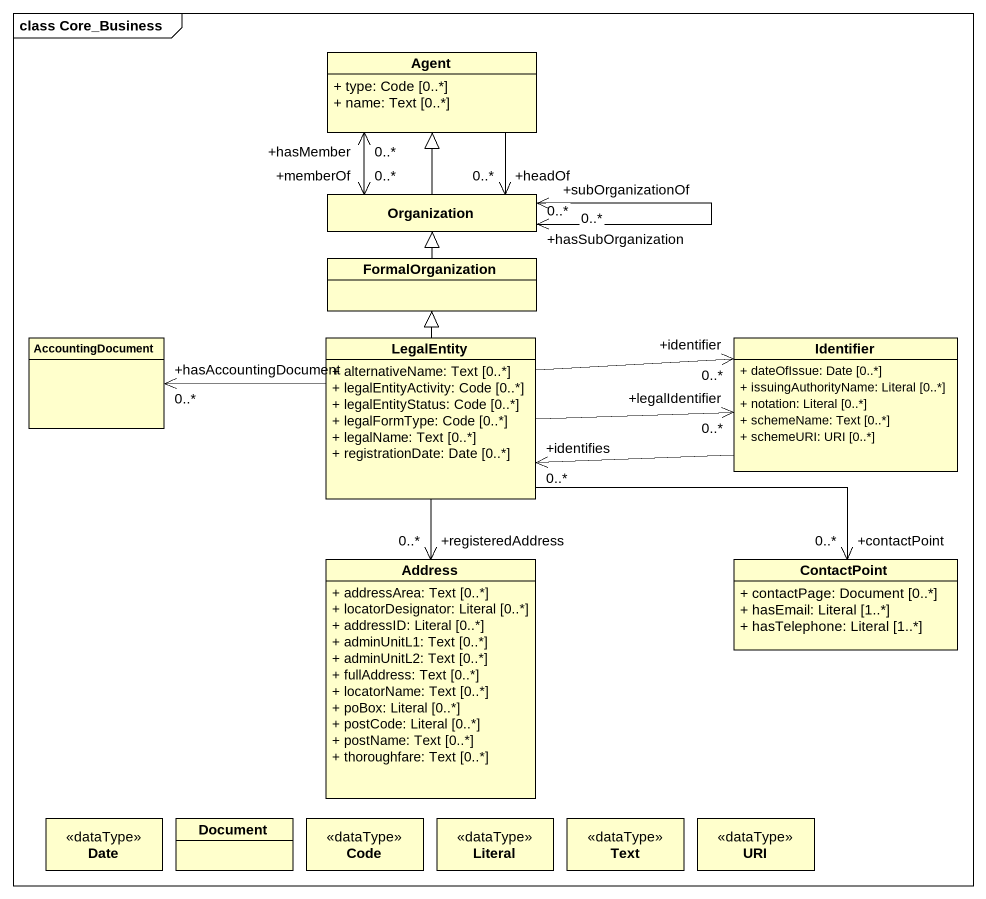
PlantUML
@startuml
mainframe class Core_Business
hide circle
hide empty members
skinparam classAttributeIconSize 0
class "Agent" as Agent_ {
  + type: Code [0..*]
  + name: Text [0..*]
}
class Organization
class FormalOrganization
class AccountingDocument
class LegalEntity {
  + alternativeName: Text [0..*]
  + legalEntityActivity: Code [0..*]
  + legalEntityStatus: Code [0..*]
  + legalFormType: Code [0..*]
  + legalName: Text [0..*]
  + registrationDate: Date [0..*]
}
class Identifier {
  + dateOfIssue: Date [0..*]
  + issuingAuthorityName: Literal [0..*]
  + notation: Literal [0..*]
  + schemeName: Text [0..*]
  + schemeURI: URI [0..*]
}
class Address {
  + addressArea: Text [0..*]
  + locatorDesignator: Literal [0..*]
  + addressID: Literal [0..*]
  + adminUnitL1: Text [0..*]
  + adminUnitL2: Text [0..*]
  + fullAddress: Text [0..*]
  + locatorName: Text [0..*]
  + poBox: Literal [0..*]
  + postCode: Literal [0..*]
  + postName: Text [0..*]
  + thoroughfare: Text [0..*]
}
class ContactPoint {
  + contactPage: Document [0..*]
  + hasEmail: Literal [1..*]
  + hasTelephone: Literal [1..*]
}
class Date <<dataType>>
class Document
class Code <<dataType>>
class Literal <<dataType>>
class Text <<dataType>>
class URI <<dataType>>
Agent_ --> "+headOf\n0..*" Organization
Organization -up-|> Agent_
Organization "+memberOf\n0..*" <-up-> "+hasMember\n0..*" Agent_
Organization "+hasSubOrganization\n0..*" <--> "+subOrganizationOf\n0..*" Organization
FormalOrganization -up-|> Organization
LegalEntity -up-|> FormalOrganization
LegalEntity -left-> "+hasAccountingDocument\n0..*" AccountingDocument
LegalEntity -right-> "+legalIdentifier\n0..*" Identifier
LegalEntity -right-> "+identifier\n0..*" Identifier
LegalEntity --> "+registeredAddress\n0..*" Address
LegalEntity -right-> "+contactPoint\n0..*" ContactPoint
Identifier -left-> "+identifies\n0..*" LegalEntity
@enduml
